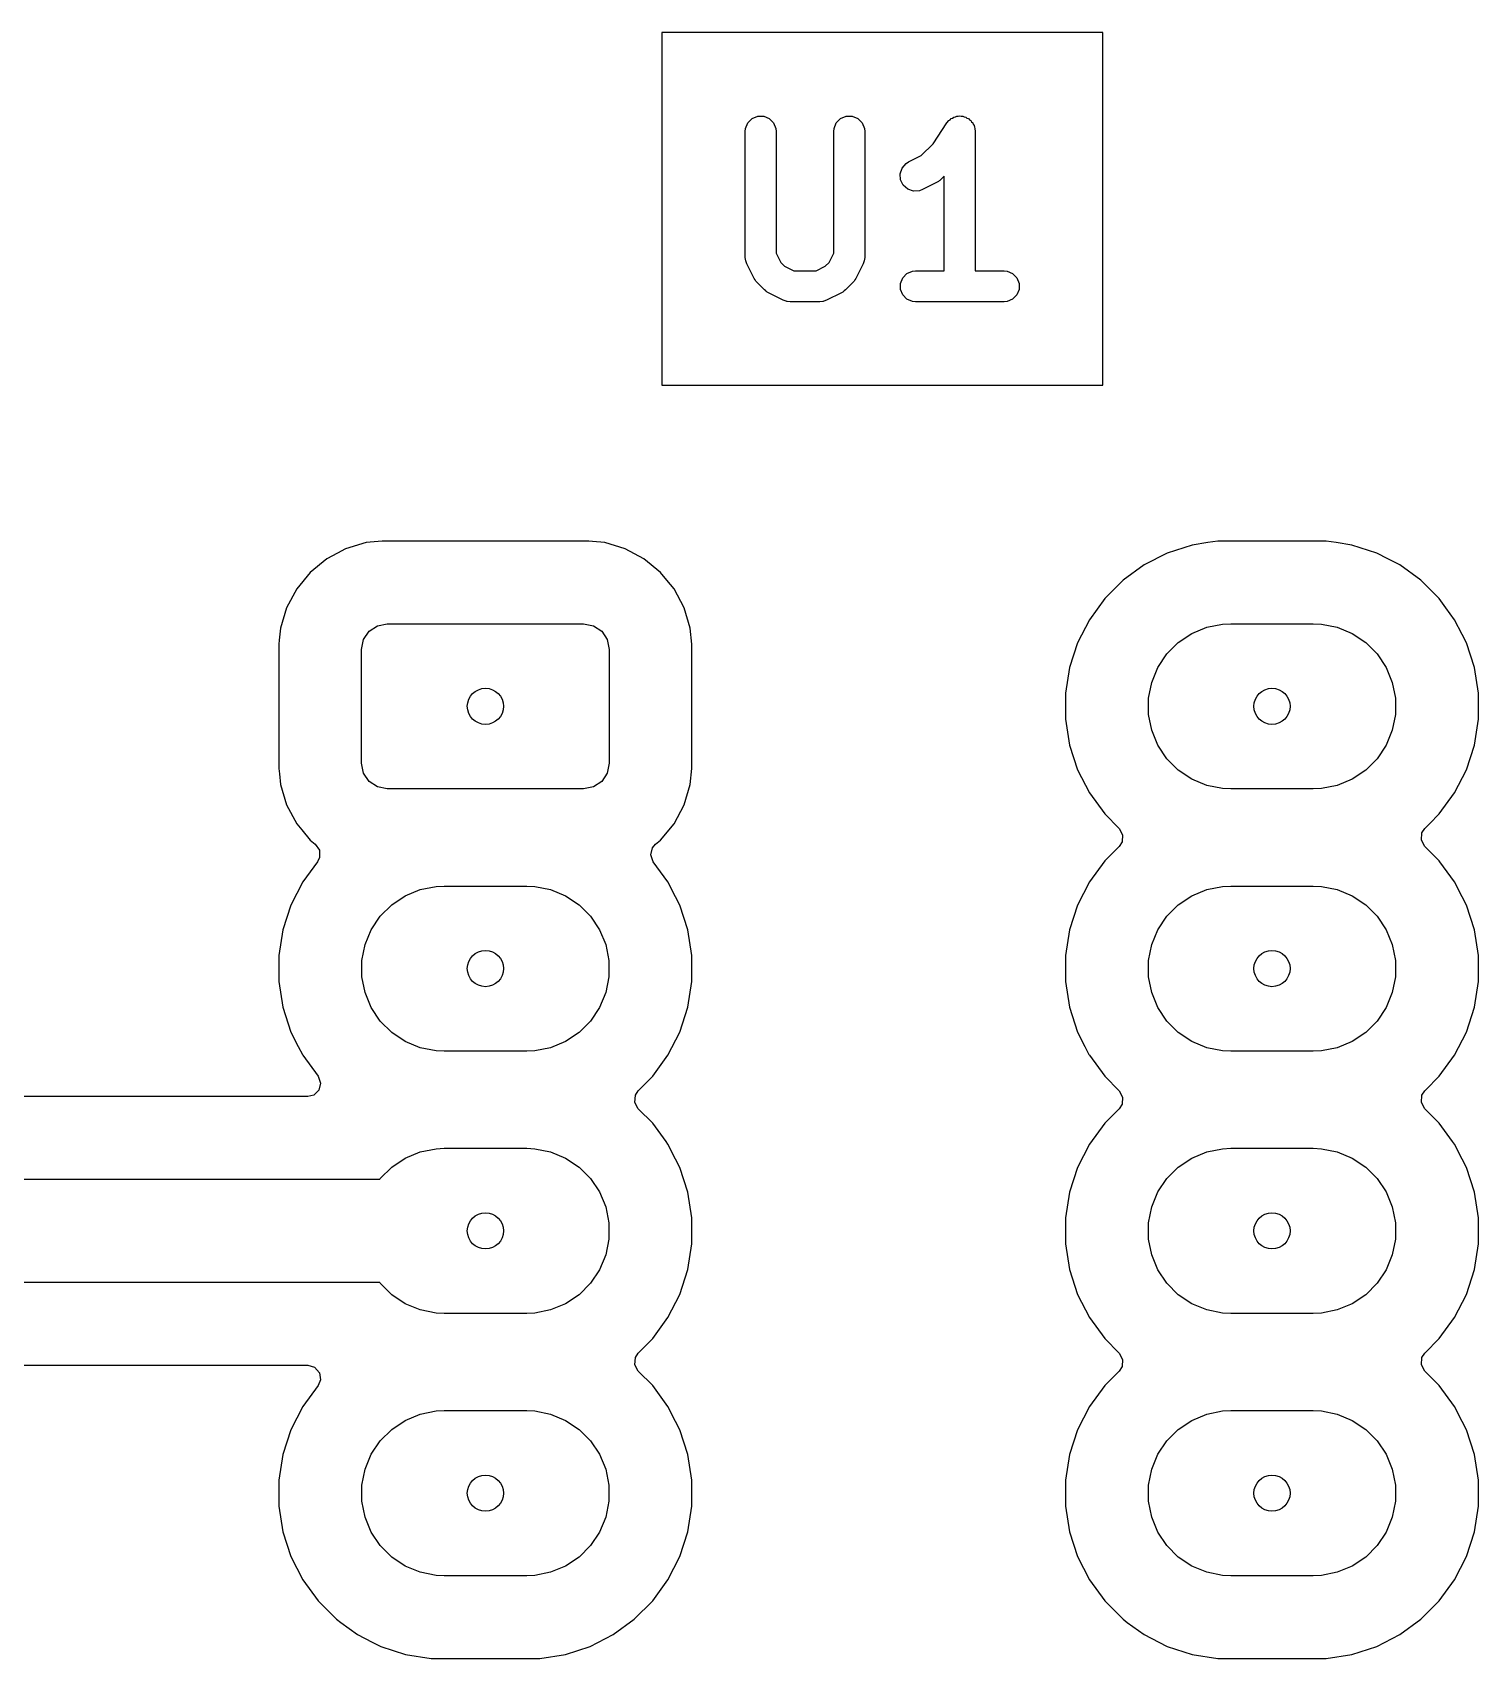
# Model space of a CAD drawing. Extents: x 20 to 124, y -124 to -20.
# Drawn here: x 73.54 to 87.55, y -65.41 to -49.66 of the extents above; entities that cross this region are included whole.
import ezdxf

# ---------------------------------------------------------------- set-up
doc = ezdxf.new("R2010")
doc.units = 0
doc.layers.add('BLACK', color=7, linetype='CONTINUOUS')
doc.layers.add('WHITE', color=7, linetype='CONTINUOUS')

msp = doc.modelspace()

# ---------------------------------------------------------------- linework, layer by layer
at = {"layer": 'BLACK', "linetype": 'CONTINUOUS'}
for p, q in [((83.909786, -49.664984), (79.639917, -49.664984)), ((79.639917, -49.664984), (79.639917, -53.080553)), ((83.909786, -51.874038), (83.909786, -49.664984)), ((80.450024, -50.594064), (80.472422, -50.539992)), ((80.472422, -50.539992), (80.513806, -50.498608)), ((80.513806, -50.498608), (80.567878, -50.47621)), ((80.567878, -50.47621), (80.626406, -50.47621)), ((80.626406, -50.47621), (80.680478, -50.498608)), ((80.680478, -50.498608), (80.721862, -50.539992)), ((80.721862, -50.539992), (80.74426, -50.594064)), ((81.307167, -50.594064), (81.329565, -50.539992)), ((81.329565, -50.539992), (81.370949, -50.498608)), ((81.370949, -50.498608), (81.425021, -50.47621)), ((81.425021, -50.47621), (81.483549, -50.47621)), ((81.483549, -50.47621), (81.537621, -50.498608)), ((81.537621, -50.498608), (81.579005, -50.539992)), ((81.579005, -50.539992), (81.601403, -50.594064)), ((82.266287, -50.742051), (82.400907, -50.540123)), ((82.400907, -50.540123), (82.400973, -50.540042)), ((82.400973, -50.540042), (82.400994, -50.539992)), ((82.400994, -50.539992), (82.401105, -50.53988)), ((82.401105, -50.53988), (82.419537, -50.517372)), ((82.419537, -50.517372), (82.431879, -50.509106)), ((82.431879, -50.509106), (82.442378, -50.498608)), ((82.442378, -50.498608), (82.455954, -50.492984)), ((82.455954, -50.492984), (82.468167, -50.484806)), ((82.468167, -50.484806), (82.482728, -50.481893)), ((82.482728, -50.481893), (82.49645, -50.47621)), ((82.49645, -50.47621), (82.511147, -50.47621)), ((82.511147, -50.47621), (82.525557, -50.473328)), ((82.525557, -50.473328), (82.540127, -50.47621)), ((82.540127, -50.47621), (82.554978, -50.47621)), ((82.554978, -50.47621), (82.568552, -50.481832)), ((82.568552, -50.481832), (82.582971, -50.484685)), ((82.582971, -50.484685), (82.595331, -50.492925)), ((82.595331, -50.492925), (82.60905, -50.498608)), ((82.60905, -50.498608), (82.619439, -50.508997)), ((82.619439, -50.508997), (82.63167, -50.517151)), ((82.63167, -50.517151), (82.639935, -50.529493)), ((82.639935, -50.529493), (82.650434, -50.539992)), ((82.650434, -50.539992), (82.656057, -50.553568)), ((80.447142, -50.623328), (80.450024, -50.594064)), ((80.447142, -51.837614), (80.447142, -50.623328)), ((80.74426, -50.594064), (80.747142, -50.623328)), ((80.747142, -50.623328), (80.747142, -51.802203)), ((81.304285, -50.623328), (81.307167, -50.594064)), ((81.304285, -51.802204), (81.304285, -50.623328)), ((81.601403, -50.594064), (81.604285, -50.623328)), ((81.604285, -50.623328), (81.604285, -51.837614)), ((82.656057, -50.553568), (82.664236, -50.565781)), ((82.664236, -50.565781), (82.667148, -50.580343)), ((82.667148, -50.580343), (82.672832, -50.594064)), ((82.672832, -50.594064), (82.675683, -50.623016)), ((82.675683, -50.623016), (82.675714, -50.62317)), ((82.675714, -50.62317), (82.675703, -50.623222)), ((82.675703, -50.623222), (82.675714, -50.623328)), ((82.675714, -50.623328), (82.675714, -51.973328)), ((82.030061, -50.917736), (82.151146, -50.857192)), ((82.151146, -50.857192), (82.266287, -50.742051)), ((81.948321, -51.033139), (81.966828, -50.977616)), ((81.966828, -50.977616), (82.005175, -50.933401)), ((82.005175, -50.933401), (82.030061, -50.917736)), ((81.95247, -51.091519), (81.948321, -51.033139)), ((81.978644, -51.143868), (81.95247, -51.091519)), ((82.022859, -51.182215), (81.978644, -51.143868)), ((82.307082, -51.114635), (82.164225, -51.186064)), ((82.319675, -51.106707), (82.307082, -51.114635)), ((82.323335, -51.105192), (82.319675, -51.106707)), ((82.327454, -51.10181), (82.323335, -51.105192)), ((82.331968, -51.09897), (82.327454, -51.10181)), ((82.334564, -51.095976), (82.331968, -51.09897)), ((82.346066, -51.086537), (82.334564, -51.095976)), ((82.375714, -51.056889), (82.346066, -51.086537)), ((82.375714, -51.973328), (82.375714, -51.056889)), ((82.078382, -51.200722), (82.022859, -51.182215)), ((82.136762, -51.196573), (82.078382, -51.200722)), ((82.164225, -51.186064), (82.136762, -51.196573)), ((80.747142, -51.802203), (80.791849, -51.891617)), ((81.259578, -51.891617), (81.304285, -51.802204)), ((80.450024, -51.866878), (80.447142, -51.837614)), ((80.452087, -51.871858), (80.450024, -51.866878)), ((80.452469, -51.877233), (80.452087, -51.871858)), ((80.462978, -51.904696), (80.452469, -51.877233)), ((80.534407, -52.047553), (80.462978, -51.904696)), ((80.791849, -51.891617), (80.828853, -51.928621)), ((80.828853, -51.928621), (80.918267, -51.973328)), ((81.133161, -51.973328), (81.222573, -51.928622)), ((81.222573, -51.928622), (81.259578, -51.891617)), ((81.588449, -51.904695), (81.517021, -52.047553)), ((81.598959, -51.877232), (81.588449, -51.904695)), ((81.59934, -51.871856), (81.598959, -51.877232)), ((81.601403, -51.866878), (81.59934, -51.871856)), ((81.604285, -51.837614), (81.601403, -51.866878)), ((83.909786, -53.080553), (83.909786, -51.874038)), ((80.542334, -52.060146), (80.534407, -52.047553)), ((80.54385, -52.063806), (80.542334, -52.060146)), ((80.547231, -52.067925), (80.54385, -52.063806)), ((80.550072, -52.072439), (80.547231, -52.067925)), ((80.553065, -52.075035), (80.550072, -52.072439)), ((80.562505, -52.086537), (80.553065, -52.075035)), ((80.633934, -52.157966), (80.562505, -52.086537)), ((80.918267, -51.973328), (81.133161, -51.973328)), ((81.488923, -52.086537), (81.417494, -52.157966)), ((81.498364, -52.075032), (81.488923, -52.086537)), ((81.501356, -52.072438), (81.498364, -52.075032)), ((81.504194, -52.067928), (81.501356, -52.072438)), ((81.507578, -52.063806), (81.504194, -52.067928)), ((81.509094, -52.060144), (81.507578, -52.063806)), ((81.517021, -52.047553), (81.509094, -52.060144)), ((81.950025, -52.094064), (81.972423, -52.039992)), ((81.950025, -52.152592), (81.950025, -52.094064)), ((81.972423, -52.039992), (82.013807, -51.998608)), ((82.013807, -51.998608), (82.067879, -51.97621)), ((82.067879, -51.97621), (82.097143, -51.973328)), ((82.097143, -51.973328), (82.375714, -51.973328)), ((82.675714, -51.973328), (82.954286, -51.973328)), ((82.954286, -51.973328), (82.98355, -51.97621)), ((82.98355, -51.97621), (83.037622, -51.998608)), ((83.037622, -51.998608), (83.079006, -52.039992)), ((83.079006, -52.039992), (83.101404, -52.094064)), ((83.101404, -52.094064), (83.101404, -52.152592)), ((80.645438, -52.167407), (80.633934, -52.157966)), ((80.648033, -52.170399), (80.645438, -52.167407)), ((80.652542, -52.173237), (80.648033, -52.170399)), ((80.656665, -52.176621), (80.652542, -52.173237)), ((80.660326, -52.178137), (80.656665, -52.176621)), ((80.672918, -52.186064), (80.660326, -52.178137)), ((80.815776, -52.257492), (80.672918, -52.186064)), ((80.843239, -52.268002), (80.815776, -52.257492)), ((80.848614, -52.268383), (80.843239, -52.268002)), ((80.853593, -52.270446), (80.848614, -52.268383)), ((80.882857, -52.273328), (80.853593, -52.270446)), ((81.168571, -52.273328), (80.882857, -52.273328)), ((81.197835, -52.270446), (81.168571, -52.273328)), ((81.202813, -52.268383), (81.197835, -52.270446)), ((81.208189, -52.268002), (81.202813, -52.268383)), ((81.235653, -52.257492), (81.208189, -52.268002)), ((81.37851, -52.186064), (81.235653, -52.257492)), ((81.391103, -52.178136), (81.37851, -52.186064)), ((81.394763, -52.176621), (81.391103, -52.178136)), ((81.398882, -52.173239), (81.394763, -52.176621)), ((81.403396, -52.170399), (81.398882, -52.173239)), ((81.405992, -52.167405), (81.403396, -52.170399)), ((81.417494, -52.157966), (81.405992, -52.167405)), ((81.972423, -52.206664), (81.950025, -52.152592)), ((82.013807, -52.248048), (81.972423, -52.206664)), ((82.067879, -52.270446), (82.013807, -52.248048)), ((82.097143, -52.273328), (82.067879, -52.270446)), ((82.954286, -52.273328), (82.097143, -52.273328)), ((82.98355, -52.270446), (82.954286, -52.273328)), ((83.037622, -52.248048), (82.98355, -52.270446)), ((83.079006, -52.206664), (83.037622, -52.248048)), ((83.101404, -52.152592), (83.079006, -52.206664)), ((79.639917, -53.080553), (83.909786, -53.080553)), ((76.774067, -54.604699), (76.576043, -54.664769)), ((76.890298, -54.593251), (76.774067, -54.604699)), ((76.928392, -54.5895), (76.890298, -54.593251)), ((78.931608, -54.5895), (76.928392, -54.5895)), ((78.966805, -54.592966), (78.931608, -54.5895)), ((79.085934, -54.604699), (78.966805, -54.592966)), ((79.085934, -54.6047), (79.085932, -54.604699)), ((79.085932, -54.604699), (79.085934, -54.604699)), ((79.283954, -54.664768), (79.085934, -54.6047)), ((84.775214, -54.62891), (84.535616, -54.70676)), ((84.928076, -54.604699), (84.775214, -54.62891)), ((85.024038, -54.5895), (84.928076, -54.604699)), ((86.075962, -54.5895), (85.024038, -54.5895)), ((86.17193, -54.6047), (86.075962, -54.5895)), ((86.324785, -54.62891), (86.17193, -54.6047)), ((86.564383, -54.70676), (86.324785, -54.62891)), ((76.393547, -54.762317), (76.233589, -54.893589)), ((76.393548, -54.762316), (76.393547, -54.762317)), ((76.39355, -54.762315), (76.393548, -54.762316)), ((76.497487, -54.706759), (76.39355, -54.762315)), ((76.576043, -54.664769), (76.497487, -54.706759)), ((79.46645, -54.762315), (79.283954, -54.664768)), ((79.466453, -54.762317), (79.46645, -54.762315)), ((79.62641, -54.893589), (79.466452, -54.762317)), ((79.466452, -54.762317), (79.466453, -54.762317)), ((84.535616, -54.70676), (84.311151, -54.821132)), ((86.673418, -54.762317), (86.564383, -54.70676)), ((86.788845, -54.82113), (86.673418, -54.762317)), ((76.233589, -54.893589), (76.102317, -55.053547)), ((79.688462, -54.969201), (79.62641, -54.893589)), ((84.311151, -54.821132), (84.10735, -54.969201)), ((86.788847, -54.821131), (86.788845, -54.82113)), ((86.788848, -54.821132), (86.788847, -54.821131)), ((86.992649, -54.969201), (86.788848, -54.821132)), ((76.102317, -55.053547), (76.004769, -55.236043)), ((79.757685, -55.05355), (79.688462, -54.969201)), ((79.855232, -55.236046), (79.757685, -55.05355)), ((84.107345, -54.969205), (83.929205, -55.147345)), ((84.10735, -54.969201), (84.107345, -54.969205)), ((86.992654, -54.969205), (86.992649, -54.969201)), ((87.170794, -55.147345), (86.992654, -54.969205)), ((76.004769, -55.236043), (75.944699, -55.434067)), ((79.9153, -55.434066), (79.855232, -55.236046)), ((83.929201, -55.14735), (83.781132, -55.351151)), ((83.929205, -55.147345), (83.929201, -55.14735)), ((87.170798, -55.14735), (87.170794, -55.147345)), ((87.235239, -55.236046), (87.170798, -55.14735)), ((87.31887, -55.351155), (87.235239, -55.236046)), ((76.803223, -55.463223), (76.884329, -55.40903)), ((76.884329, -55.40903), (76.98, -55.39)), ((76.98, -55.39), (78.88, -55.39)), ((78.88, -55.39), (78.975671, -55.40903)), ((78.975671, -55.40903), (79.056777, -55.463223)), ((83.781132, -55.351151), (83.66676, -55.575616)), ((84.917772, -55.424448), (85.071586, -55.393852)), ((85.071586, -55.393852), (85.15, -55.39)), ((85.15, -55.39), (85.95, -55.39)), ((85.95, -55.39), (86.028414, -55.393852)), ((86.028414, -55.393852), (86.182228, -55.424448)), ((87.391747, -55.494184), (87.31887, -55.351155)), ((75.933251, -55.550298), (75.9295, -55.588392)), ((75.944699, -55.434067), (75.933251, -55.550298)), ((76.73, -55.64), (76.74903, -55.544329)), ((76.74903, -55.544329), (76.803223, -55.463223)), ((79.056777, -55.463223), (79.11097, -55.544329)), ((79.11097, -55.544329), (79.13, -55.64)), ((79.9305, -55.588392), (79.9153, -55.434066)), ((83.66676, -55.575616), (83.58891, -55.815214)), ((84.531592, -55.682485), (84.642485, -55.571592)), ((84.642485, -55.571592), (84.772883, -55.484463)), ((84.772883, -55.484463), (84.917772, -55.424448)), ((86.182228, -55.424448), (86.327117, -55.484463)), ((86.327117, -55.484463), (86.457515, -55.571592)), ((86.457515, -55.571592), (86.568408, -55.682485)), ((87.433239, -55.575616), (87.391747, -55.494184)), ((87.433239, -55.575618), (87.433239, -55.575616)), ((87.433241, -55.575621), (87.433239, -55.575618)), ((87.51109, -55.815215), (87.433241, -55.575621)), ((75.9295, -55.588392), (75.9295, -56.791608)), ((76.73, -56.74), (76.73, -55.64)), ((79.13, -55.64), (79.13, -56.74)), ((79.9305, -56.064038), (79.9305, -55.588392)), ((84.444463, -55.812883), (84.531592, -55.682485)), ((86.568408, -55.682485), (86.655537, -55.812883)), ((83.58891, -55.815214), (83.5495, -56.064038)), ((84.384448, -55.957772), (84.444463, -55.812883)), ((86.655537, -55.812883), (86.715552, -55.957772)), ((87.5505, -56.064038), (87.51109, -55.815215)), ((84.353852, -56.111586), (84.384448, -55.957772)), ((86.715552, -55.957772), (86.746148, -56.111586)), ((79.9305, -56.791608), (79.9305, -56.064038)), ((83.5495, -56.064038), (83.5495, -56.315961)), ((84.353852, -56.268414), (84.353852, -56.111586)), ((86.746148, -56.111586), (86.746148, -56.268414)), ((87.5505, -56.315962), (87.5505, -56.064038)), ((83.5495, -56.315961), (83.58891, -56.564785)), ((84.384448, -56.422228), (84.353852, -56.268414)), ((86.746148, -56.268414), (86.715552, -56.422228)), ((87.51109, -56.564785), (87.5505, -56.315962)), ((84.444463, -56.567117), (84.384448, -56.422228)), ((86.715552, -56.422228), (86.655537, -56.567117)), ((83.58891, -56.564785), (83.66676, -56.804383)), ((84.531592, -56.697515), (84.444463, -56.567117)), ((86.655537, -56.567117), (86.568408, -56.697515)), ((87.433241, -56.804379), (87.51109, -56.564785)), ((75.9295, -56.791608), (75.934502, -56.842398)), ((76.74903, -56.835671), (76.73, -56.74)), ((76.803223, -56.916777), (76.74903, -56.835671)), ((79.11097, -56.835671), (79.056777, -56.916777)), ((79.13, -56.74), (79.11097, -56.835671)), ((79.9153, -56.945934), (79.9305, -56.791608)), ((83.66676, -56.804383), (83.781132, -57.028848)), ((84.642485, -56.808408), (84.531592, -56.697515)), ((84.772883, -56.895537), (84.642485, -56.808408)), ((86.457515, -56.808408), (86.327117, -56.895537)), ((86.568408, -56.697515), (86.457515, -56.808408)), ((87.31887, -57.028845), (87.433241, -56.804379)), ((75.934502, -56.842398), (75.944699, -56.945932)), ((75.944699, -56.945932), (75.9447, -56.945934)), ((75.9447, -56.945934), (76.004768, -57.143954)), ((76.884329, -56.97097), (76.803223, -56.916777)), ((76.98, -56.99), (76.884329, -56.97097)), ((78.88, -56.99), (76.98, -56.99)), ((78.975671, -56.97097), (78.88, -56.99)), ((79.056777, -56.916777), (78.975671, -56.97097)), ((79.855232, -57.143954), (79.9153, -56.945934)), ((84.917772, -56.955552), (84.772883, -56.895537)), ((85.071586, -56.986148), (84.917772, -56.955552)), ((85.15, -56.99), (85.071586, -56.986148)), ((85.95, -56.99), (85.15, -56.99)), ((86.028414, -56.986148), (85.95, -56.99)), ((86.182228, -56.955552), (86.028414, -56.986148)), ((86.327117, -56.895537), (86.182228, -56.955552)), ((76.004768, -57.143954), (76.102315, -57.32645)), ((79.757685, -57.32645), (79.855232, -57.143954)), ((83.781132, -57.028848), (83.929201, -57.232649)), ((87.170793, -57.232656), (87.31887, -57.028845)), ((83.929201, -57.232649), (83.929205, -57.232654)), ((83.929205, -57.232654), (84.06887, -57.372319)), ((87.076999, -57.32645), (87.170793, -57.232656)), ((76.102315, -57.32645), (76.150871, -57.385616)), ((76.150871, -57.385616), (76.23359, -57.48641)), ((79.62641, -57.48641), (79.757685, -57.32645)), ((84.06887, -57.372319), (84.102355, -57.433642)), ((84.102355, -57.433642), (84.097371, -57.503334)), ((86.997645, -57.486358), (87.002629, -57.416666)), ((87.002629, -57.416666), (87.03113, -57.372319)), ((87.03113, -57.372319), (87.076999, -57.32645)), ((76.23359, -57.48641), (76.282049, -57.52618)), ((76.282049, -57.52618), (76.321383, -57.583926)), ((76.321383, -57.583926), (76.323254, -57.65377)), ((79.532816, -57.629112), (79.548641, -57.561058)), ((79.548641, -57.561058), (79.577948, -57.526181)), ((79.577948, -57.526181), (79.62641, -57.48641)), ((84.06887, -57.547681), (83.929205, -57.687345)), ((84.097371, -57.503334), (84.06887, -57.547681)), ((87.03113, -57.547681), (86.997645, -57.486358)), ((87.170794, -57.687345), (87.03113, -57.547681)), ((76.303703, -57.694918), (76.161129, -57.891155)), ((76.323254, -57.65377), (76.303703, -57.694918)), ((79.556296, -57.694918), (79.532816, -57.629112)), ((79.69887, -57.891155), (79.556296, -57.694918)), ((83.929201, -57.68735), (83.781132, -57.891151)), ((83.929205, -57.687345), (83.929201, -57.68735)), ((87.170798, -57.68735), (87.170794, -57.687345)), ((87.176296, -57.694918), (87.170798, -57.68735)), ((87.31887, -57.891155), (87.176296, -57.694918)), ((76.161129, -57.891155), (76.04676, -58.115616)), ((77.297772, -57.964448), (77.451586, -57.933852)), ((77.451586, -57.933852), (77.53, -57.93)), ((77.53, -57.93), (78.33, -57.93)), ((78.33, -57.93), (78.408414, -57.933852)), ((78.408414, -57.933852), (78.562228, -57.964448)), ((79.771747, -58.034184), (79.69887, -57.891155)), ((83.781132, -57.891151), (83.66676, -58.115616)), ((84.917772, -57.964448), (85.071586, -57.933852)), ((85.071586, -57.933852), (85.15, -57.93)), ((85.15, -57.93), (85.95, -57.93)), ((85.95, -57.93), (86.028414, -57.933852)), ((86.028414, -57.933852), (86.182228, -57.964448)), ((87.391747, -58.034184), (87.31887, -57.891155)), ((77.022485, -58.111592), (77.152883, -58.024463)), ((77.152883, -58.024463), (77.297772, -57.964448)), ((78.562228, -57.964448), (78.707117, -58.024463)), ((78.707117, -58.024463), (78.837515, -58.111592)), ((79.813239, -58.115616), (79.771747, -58.034184)), ((84.642485, -58.111592), (84.772883, -58.024463)), ((84.772883, -58.024463), (84.917772, -57.964448)), ((86.182228, -57.964448), (86.327117, -58.024463)), ((86.327117, -58.024463), (86.457515, -58.111592)), ((87.433239, -58.115616), (87.391747, -58.034184)), ((76.04676, -58.115616), (75.96891, -58.355214)), ((76.824463, -58.352883), (76.911592, -58.222485)), ((76.911592, -58.222485), (77.022485, -58.111592)), ((78.837515, -58.111592), (78.948408, -58.222485)), ((78.948408, -58.222485), (79.035537, -58.352883)), ((79.813239, -58.115618), (79.813239, -58.115616)), ((79.813241, -58.115621), (79.813239, -58.115618)), ((79.89109, -58.355215), (79.813241, -58.115621)), ((83.66676, -58.115616), (83.58891, -58.355214)), ((84.444463, -58.352883), (84.531592, -58.222485)), ((84.531592, -58.222485), (84.642485, -58.111592)), ((86.457515, -58.111592), (86.568408, -58.222485)), ((86.568408, -58.222485), (86.655537, -58.352883)), ((87.433239, -58.115618), (87.433239, -58.115616)), ((87.433241, -58.115621), (87.433239, -58.115618)), ((87.51109, -58.355215), (87.433241, -58.115621)), ((75.96891, -58.355214), (75.9295, -58.604038)), ((76.764448, -58.497772), (76.824463, -58.352883)), ((79.035537, -58.352883), (79.095552, -58.497772)), ((79.9305, -58.604038), (79.89109, -58.355215)), ((83.58891, -58.355214), (83.5495, -58.604038)), ((84.384448, -58.497772), (84.444463, -58.352883)), ((86.655537, -58.352883), (86.715552, -58.497772)), ((87.5505, -58.604038), (87.51109, -58.355215)), ((76.733852, -58.651586), (76.764448, -58.497772)), ((79.095552, -58.497772), (79.126148, -58.651586)), ((84.353852, -58.651586), (84.384448, -58.497772)), ((86.715552, -58.497772), (86.746148, -58.651586)), ((75.9295, -58.604038), (75.9295, -58.855961)), ((76.733852, -58.808414), (76.733852, -58.651586)), ((79.126148, -58.651586), (79.126148, -58.808414)), ((79.9305, -58.855962), (79.9305, -58.604038)), ((83.5495, -58.604038), (83.5495, -58.855961)), ((84.353852, -58.808414), (84.353852, -58.651586)), ((86.746148, -58.651586), (86.746148, -58.808414)), ((87.5505, -58.855962), (87.5505, -58.604038)), ((75.9295, -58.855961), (75.96891, -59.104785)), ((76.764448, -58.962228), (76.733852, -58.808414)), ((79.126148, -58.808414), (79.095552, -58.962228)), ((79.89109, -59.104785), (79.9305, -58.855962)), ((83.5495, -58.855961), (83.58891, -59.104785)), ((84.384448, -58.962228), (84.353852, -58.808414)), ((86.746148, -58.808414), (86.715552, -58.962228)), ((87.51109, -59.104785), (87.5505, -58.855962)), ((76.824463, -59.107117), (76.764448, -58.962228)), ((79.095552, -58.962228), (79.035537, -59.107117)), ((84.444463, -59.107117), (84.384448, -58.962228)), ((86.715552, -58.962228), (86.655537, -59.107117)), ((75.96891, -59.104785), (76.04676, -59.344383)), ((76.911592, -59.237515), (76.824463, -59.107117)), ((79.035537, -59.107117), (78.948408, -59.237515)), ((79.813241, -59.344379), (79.89109, -59.104785)), ((83.58891, -59.104785), (83.66676, -59.344383)), ((84.531592, -59.237515), (84.444463, -59.107117)), ((86.655537, -59.107117), (86.568408, -59.237515)), ((87.433241, -59.344379), (87.51109, -59.104785)), ((76.04676, -59.344383), (76.117512, -59.483239)), ((77.022485, -59.348408), (76.911592, -59.237515)), ((77.152883, -59.435537), (77.022485, -59.348408)), ((78.837515, -59.348408), (78.707117, -59.435537)), ((78.948408, -59.237515), (78.837515, -59.348408)), ((79.69887, -59.568845), (79.813241, -59.344379)), ((83.66676, -59.344383), (83.737512, -59.483239)), ((84.642485, -59.348408), (84.531592, -59.237515)), ((84.772883, -59.435537), (84.642485, -59.348408)), ((86.457515, -59.348408), (86.327117, -59.435537)), ((86.568408, -59.237515), (86.457515, -59.348408)), ((87.31887, -59.568845), (87.433241, -59.344379)), ((76.117512, -59.483239), (76.157178, -59.561089)), ((77.297772, -59.495552), (77.152883, -59.435537)), ((77.451586, -59.526148), (77.297772, -59.495552)), ((78.562228, -59.495552), (78.408414, -59.526148)), ((78.707117, -59.435537), (78.562228, -59.495552)), ((83.737512, -59.483239), (83.777178, -59.561089)), ((84.917772, -59.495552), (84.772883, -59.435537)), ((85.071586, -59.526148), (84.917772, -59.495552)), ((86.182228, -59.495552), (86.028414, -59.526148)), ((86.327117, -59.435537), (86.182228, -59.495552)), ((76.157178, -59.561089), (76.161132, -59.568848)), ((76.161132, -59.568848), (76.309176, -59.772615)), ((77.53, -59.53), (77.451586, -59.526148)), ((78.33, -59.53), (77.53, -59.53)), ((78.408414, -59.526148), (78.33, -59.53)), ((79.550793, -59.772656), (79.69887, -59.568845)), ((83.777178, -59.561089), (83.781132, -59.568848)), ((83.781132, -59.568848), (83.929201, -59.772649)), ((85.15, -59.53), (85.071586, -59.526148)), ((85.95, -59.53), (85.15, -59.53)), ((86.028414, -59.526148), (85.95, -59.53)), ((87.170793, -59.772656), (87.31887, -59.568845)), ((76.309176, -59.772615), (76.332656, -59.838421)), ((79.416974, -59.906475), (79.550793, -59.772656)), ((83.929201, -59.772649), (83.929205, -59.772654)), ((83.929205, -59.772654), (84.06887, -59.912319)), ((87.036974, -59.906475), (87.170793, -59.772656)), ((76.208858, -59.9695), (59.790046, -59.9695)), ((76.266724, -59.95517), (76.208858, -59.9695)), ((76.31683, -59.906475), (76.266724, -59.95517)), ((76.332656, -59.838421), (76.31683, -59.906475)), ((79.377645, -60.026358), (79.382629, -59.956666)), ((79.382629, -59.956666), (79.41113, -59.912319)), ((79.41113, -59.912319), (79.416974, -59.906475)), ((84.06887, -59.912319), (84.102355, -59.973642)), ((84.102355, -59.973642), (84.097371, -60.043334)), ((86.997645, -60.026358), (87.002629, -59.956666)), ((87.002629, -59.956666), (87.03113, -59.912319)), ((87.03113, -59.912319), (87.036974, -59.906475)), ((79.41113, -60.087681), (79.377645, -60.026358)), ((79.550794, -60.227345), (79.41113, -60.087681)), ((84.06887, -60.087681), (83.929205, -60.227345)), ((84.097371, -60.043334), (84.06887, -60.087681)), ((87.03113, -60.087681), (86.997645, -60.026358)), ((87.170794, -60.227345), (87.03113, -60.087681)), ((79.550798, -60.22735), (79.550794, -60.227345)), ((79.679952, -60.405117), (79.550798, -60.22735)), ((83.929201, -60.22735), (83.781132, -60.431151)), ((83.929205, -60.227345), (83.929201, -60.22735)), ((87.170798, -60.22735), (87.170794, -60.227345)), ((87.299952, -60.405117), (87.170798, -60.22735)), ((79.69887, -60.431155), (79.679952, -60.405117)), ((79.771747, -60.574184), (79.69887, -60.431155)), ((83.781132, -60.431151), (83.66676, -60.655616)), ((87.31887, -60.431155), (87.299952, -60.405117)), ((87.391747, -60.574184), (87.31887, -60.431155)), ((77.022485, -60.651592), (77.152883, -60.564463)), ((77.152883, -60.564463), (77.297772, -60.504448)), ((77.297772, -60.504448), (77.451586, -60.473852)), ((77.451586, -60.473852), (77.53, -60.47)), ((77.53, -60.47), (78.33, -60.47)), ((78.33, -60.47), (78.408414, -60.473852)), ((78.408414, -60.473852), (78.562228, -60.504448)), ((78.562228, -60.504448), (78.707117, -60.564463)), ((78.707117, -60.564463), (78.837515, -60.651592)), ((79.813239, -60.655616), (79.771747, -60.574184)), ((84.642485, -60.651592), (84.772883, -60.564463)), ((84.772883, -60.564463), (84.917772, -60.504448)), ((84.917772, -60.504448), (85.071586, -60.473852)), ((85.071586, -60.473852), (85.15, -60.47)), ((85.15, -60.47), (85.95, -60.47)), ((85.95, -60.47), (86.028414, -60.473852)), ((86.028414, -60.473852), (86.182228, -60.504448)), ((86.182228, -60.504448), (86.327117, -60.564463)), ((86.327117, -60.564463), (86.457515, -60.651592)), ((87.433239, -60.655616), (87.391747, -60.574184)), ((59.407107, -60.77), (76.906571, -60.77)), ((76.906571, -60.77), (76.911592, -60.762485)), ((76.911592, -60.762485), (77.022485, -60.651592)), ((78.837515, -60.651592), (78.948408, -60.762485)), ((78.948408, -60.762485), (79.035537, -60.892883)), ((79.813239, -60.655618), (79.813239, -60.655616)), ((79.813241, -60.655621), (79.813239, -60.655618)), ((79.89109, -60.895215), (79.813241, -60.655621)), ((83.66676, -60.655616), (83.58891, -60.895214)), ((84.444463, -60.892883), (84.531592, -60.762485)), ((84.531592, -60.762485), (84.642485, -60.651592)), ((86.457515, -60.651592), (86.568408, -60.762485)), ((86.568408, -60.762485), (86.655537, -60.892883)), ((87.433239, -60.655618), (87.433239, -60.655616)), ((87.433241, -60.655621), (87.433239, -60.655618)), ((87.51109, -60.895215), (87.433241, -60.655621)), ((79.035537, -60.892883), (79.095552, -61.037772)), ((79.9305, -61.144038), (79.89109, -60.895215)), ((83.58891, -60.895214), (83.5495, -61.144038)), ((84.384448, -61.037772), (84.444463, -60.892883)), ((86.655537, -60.892883), (86.715552, -61.037772)), ((87.5505, -61.144038), (87.51109, -60.895215)), ((79.095552, -61.037772), (79.126148, -61.191586)), ((84.353852, -61.191586), (84.384448, -61.037772)), ((86.715552, -61.037772), (86.746148, -61.191586)), ((79.126148, -61.191586), (79.126148, -61.348414)), ((79.9305, -61.395962), (79.9305, -61.144038)), ((83.5495, -61.144038), (83.5495, -61.395961)), ((84.353852, -61.348414), (84.353852, -61.191586)), ((86.746148, -61.191586), (86.746148, -61.348414)), ((87.5505, -61.395962), (87.5505, -61.144038)), ((79.126148, -61.348414), (79.095552, -61.502228)), ((79.89109, -61.644785), (79.9305, -61.395962)), ((83.5495, -61.395961), (83.58891, -61.644785)), ((84.384448, -61.502228), (84.353852, -61.348414)), ((86.746148, -61.348414), (86.715552, -61.502228)), ((87.51109, -61.644785), (87.5505, -61.395962)), ((79.095552, -61.502228), (79.035537, -61.647117)), ((84.444463, -61.647117), (84.384448, -61.502228)), ((86.715552, -61.502228), (86.655537, -61.647117)), ((79.035537, -61.647117), (78.948408, -61.777515)), ((79.813241, -61.884379), (79.89109, -61.644785)), ((83.58891, -61.644785), (83.66676, -61.884383)), ((84.531592, -61.777515), (84.444463, -61.647117)), ((86.655537, -61.647117), (86.568408, -61.777515)), ((87.433241, -61.884379), (87.51109, -61.644785)), ((76.906571, -61.77), (59.2, -61.77)), ((76.911592, -61.777515), (76.906571, -61.77)), ((77.022485, -61.888408), (76.911592, -61.777515)), ((78.948408, -61.777515), (78.837515, -61.888408)), ((84.642485, -61.888408), (84.531592, -61.777515)), ((86.568408, -61.777515), (86.457515, -61.888408)), ((77.152883, -61.975537), (77.022485, -61.888408)), ((77.297772, -62.035552), (77.152883, -61.975537)), ((77.451586, -62.066148), (77.297772, -62.035552)), ((78.562228, -62.035552), (78.408414, -62.066148)), ((78.707117, -61.975537), (78.562228, -62.035552)), ((78.837515, -61.888408), (78.707117, -61.975537)), ((79.69887, -62.108845), (79.813241, -61.884379)), ((83.66676, -61.884383), (83.781132, -62.108848)), ((84.772883, -61.975537), (84.642485, -61.888408)), ((84.917772, -62.035552), (84.772883, -61.975537)), ((85.071586, -62.066148), (84.917772, -62.035552)), ((86.182228, -62.035552), (86.028414, -62.066148)), ((86.327117, -61.975537), (86.182228, -62.035552)), ((86.457515, -61.888408), (86.327117, -61.975537)), ((87.31887, -62.108845), (87.433241, -61.884379)), ((77.53, -62.07), (77.451586, -62.066148)), ((78.33, -62.07), (77.53, -62.07)), ((78.408414, -62.066148), (78.33, -62.07)), ((79.550793, -62.312656), (79.69887, -62.108845)), ((83.781132, -62.108848), (83.929201, -62.312649)), ((85.15, -62.07), (85.071586, -62.066148)), ((85.95, -62.07), (85.15, -62.07)), ((86.028414, -62.066148), (85.95, -62.07)), ((87.170793, -62.312656), (87.31887, -62.108845)), ((79.41113, -62.452319), (79.550793, -62.312656)), ((83.929201, -62.312649), (83.929205, -62.312654)), ((83.929205, -62.312654), (84.06887, -62.452319)), ((87.03113, -62.452319), (87.170793, -62.312656)), ((79.377645, -62.566358), (79.382629, -62.496666)), ((79.382629, -62.496666), (79.41113, -62.452319)), ((84.06887, -62.452319), (84.102355, -62.513642)), ((86.997645, -62.566358), (87.002629, -62.496666)), ((87.002629, -62.496666), (87.03113, -62.452319)), ((59.302352, -62.5705), (76.208858, -62.5705)), ((76.208858, -62.5705), (76.275897, -62.590185)), ((76.275897, -62.590185), (76.321652, -62.642989)), ((76.321652, -62.642989), (76.331596, -62.712147)), ((79.41113, -62.627681), (79.377645, -62.566358)), ((79.550794, -62.767345), (79.41113, -62.627681)), ((84.06887, -62.627681), (83.929205, -62.767345)), ((84.097371, -62.583334), (84.06887, -62.627681)), ((84.102355, -62.513642), (84.097371, -62.583334)), ((87.03113, -62.627681), (86.997645, -62.566358)), ((87.170794, -62.767345), (87.03113, -62.627681)), ((76.309176, -62.767385), (76.161132, -62.971151)), ((76.331596, -62.712147), (76.309176, -62.767385)), ((79.550798, -62.76735), (79.550794, -62.767345)), ((79.550823, -62.767385), (79.550798, -62.76735)), ((79.69887, -62.971155), (79.550823, -62.767385)), ((83.929201, -62.76735), (83.781132, -62.971151)), ((83.929205, -62.767345), (83.929201, -62.76735)), ((87.170798, -62.76735), (87.170794, -62.767345)), ((87.170823, -62.767385), (87.170798, -62.76735)), ((87.31887, -62.971155), (87.170823, -62.767385)), ((76.161132, -62.971151), (76.04676, -63.195616)), ((79.771747, -63.114184), (79.69887, -62.971155)), ((83.781132, -62.971151), (83.66676, -63.195616)), ((87.391747, -63.114184), (87.31887, -62.971155)), ((77.022485, -63.191592), (77.152883, -63.104463)), ((77.152883, -63.104463), (77.297772, -63.044448)), ((77.297772, -63.044448), (77.451586, -63.013852)), ((77.451586, -63.013852), (77.53, -63.01)), ((77.53, -63.01), (78.33, -63.01)), ((78.33, -63.01), (78.408414, -63.013852)), ((78.408414, -63.013852), (78.562228, -63.044448)), ((78.562228, -63.044448), (78.707117, -63.104463)), ((78.707117, -63.104463), (78.837515, -63.191592)), ((79.813239, -63.195616), (79.771747, -63.114184)), ((84.642485, -63.191592), (84.772883, -63.104463)), ((84.772883, -63.104463), (84.917772, -63.044448)), ((84.917772, -63.044448), (85.071586, -63.013852)), ((85.071586, -63.013852), (85.15, -63.01)), ((85.15, -63.01), (85.95, -63.01)), ((85.95, -63.01), (86.028414, -63.013852)), ((86.028414, -63.013852), (86.182228, -63.044448)), ((86.182228, -63.044448), (86.327117, -63.104463)), ((86.327117, -63.104463), (86.457515, -63.191592)), ((87.433239, -63.195616), (87.391747, -63.114184)), ((76.04676, -63.195616), (75.96891, -63.435214)), ((76.911592, -63.302485), (77.022485, -63.191592)), ((78.837515, -63.191592), (78.948408, -63.302485)), ((79.813239, -63.195618), (79.813239, -63.195616)), ((79.813241, -63.195621), (79.813239, -63.195618)), ((79.89109, -63.435215), (79.813241, -63.195621)), ((83.66676, -63.195616), (83.58891, -63.435214)), ((84.531592, -63.302485), (84.642485, -63.191592)), ((86.457515, -63.191592), (86.568408, -63.302485)), ((87.433239, -63.195618), (87.433239, -63.195616)), ((87.433241, -63.195621), (87.433239, -63.195618)), ((87.51109, -63.435215), (87.433241, -63.195621)), ((75.96891, -63.435214), (75.9295, -63.684038)), ((76.764448, -63.577772), (76.824463, -63.432883)), ((76.824463, -63.432883), (76.911592, -63.302485)), ((78.948408, -63.302485), (79.035537, -63.432883)), ((79.035537, -63.432883), (79.095552, -63.577772)), ((79.9305, -63.684038), (79.89109, -63.435215)), ((83.58891, -63.435214), (83.5495, -63.684038)), ((84.384448, -63.577772), (84.444463, -63.432883)), ((84.444463, -63.432883), (84.531592, -63.302485)), ((86.568408, -63.302485), (86.655537, -63.432883)), ((86.655537, -63.432883), (86.715552, -63.577772)), ((87.5505, -63.684038), (87.51109, -63.435215)), ((76.733852, -63.731586), (76.764448, -63.577772)), ((79.095552, -63.577772), (79.126148, -63.731586)), ((84.353852, -63.731586), (84.384448, -63.577772)), ((86.715552, -63.577772), (86.746148, -63.731586)), ((75.9295, -63.684038), (75.9295, -63.935961)), ((76.733852, -63.888414), (76.733852, -63.731586)), ((79.126148, -63.731586), (79.126148, -63.888414)), ((79.9305, -63.935962), (79.9305, -63.684038)), ((83.5495, -63.684038), (83.5495, -63.935961)), ((84.353852, -63.888414), (84.353852, -63.731586)), ((86.746148, -63.731586), (86.746148, -63.888414)), ((87.5505, -63.935962), (87.5505, -63.684038)), ((76.764448, -64.042228), (76.733852, -63.888414)), ((79.126148, -63.888414), (79.095552, -64.042228)), ((84.384448, -64.042228), (84.353852, -63.888414)), ((86.746148, -63.888414), (86.715552, -64.042228)), ((75.9295, -63.935961), (75.96891, -64.184785)), ((76.824463, -64.187117), (76.764448, -64.042228)), ((79.095552, -64.042228), (79.035537, -64.187117)), ((79.89109, -64.184785), (79.9305, -63.935962)), ((83.5495, -63.935961), (83.58891, -64.184785)), ((84.444463, -64.187117), (84.384448, -64.042228)), ((86.715552, -64.042228), (86.655537, -64.187117)), ((87.51109, -64.184785), (87.5505, -63.935962)), ((75.96891, -64.184785), (76.04676, -64.424383)), ((76.911592, -64.317515), (76.824463, -64.187117)), ((79.035537, -64.187117), (78.948408, -64.317515)), ((79.813241, -64.424379), (79.89109, -64.184785)), ((83.58891, -64.184785), (83.66676, -64.424383)), ((84.531592, -64.317515), (84.444463, -64.187117)), ((86.655537, -64.187117), (86.568408, -64.317515)), ((87.433241, -64.424379), (87.51109, -64.184785)), ((77.022485, -64.428408), (76.911592, -64.317515)), ((78.948408, -64.317515), (78.837515, -64.428408)), ((84.642485, -64.428408), (84.531592, -64.317515)), ((86.568408, -64.317515), (86.457515, -64.428408)), ((76.04676, -64.424383), (76.161132, -64.648848)), ((77.152883, -64.515537), (77.022485, -64.428408)), ((77.297772, -64.575552), (77.152883, -64.515537)), ((78.707117, -64.515537), (78.562228, -64.575552)), ((78.837515, -64.428408), (78.707117, -64.515537)), ((79.69887, -64.648845), (79.813241, -64.424379)), ((83.66676, -64.424383), (83.781132, -64.648848)), ((84.772883, -64.515537), (84.642485, -64.428408)), ((84.917772, -64.575552), (84.772883, -64.515537)), ((86.327117, -64.515537), (86.182228, -64.575552)), ((86.457515, -64.428408), (86.327117, -64.515537)), ((87.31887, -64.648845), (87.433241, -64.424379)), ((76.161132, -64.648848), (76.309201, -64.852649)), ((77.451586, -64.606148), (77.297772, -64.575552)), ((77.53, -64.61), (77.451586, -64.606148)), ((78.33, -64.61), (77.53, -64.61)), ((78.408414, -64.606148), (78.33, -64.61)), ((78.562228, -64.575552), (78.408414, -64.606148)), ((79.550793, -64.852656), (79.69887, -64.648845)), ((83.781132, -64.648848), (83.929201, -64.852649)), ((85.071586, -64.606148), (84.917772, -64.575552)), ((85.15, -64.61), (85.071586, -64.606148)), ((85.95, -64.61), (85.15, -64.61)), ((86.028414, -64.606148), (85.95, -64.61)), ((86.182228, -64.575552), (86.028414, -64.606148)), ((87.170793, -64.852656), (87.31887, -64.648845)), ((76.309201, -64.852649), (76.309205, -64.852654)), ((76.309205, -64.852654), (76.487345, -65.030794)), ((79.372656, -65.030793), (79.550793, -64.852656)), ((83.929201, -64.852649), (83.929205, -64.852654)), ((83.929205, -64.852654), (84.107345, -65.030794)), ((86.992656, -65.030793), (87.170793, -64.852656)), ((76.487345, -65.030794), (76.48735, -65.030798)), ((76.48735, -65.030798), (76.528305, -65.060553)), ((76.528305, -65.060553), (76.691155, -65.17887)), ((76.691155, -65.17887), (76.834184, -65.251747)), ((78.944379, -65.293241), (79.168845, -65.17887)), ((79.168845, -65.17887), (79.372656, -65.030793)), ((84.107345, -65.030794), (84.10735, -65.030798)), ((84.10735, -65.030798), (84.148305, -65.060553)), ((84.148305, -65.060553), (84.311155, -65.17887)), ((84.311155, -65.17887), (84.454184, -65.251747)), ((86.564379, -65.293241), (86.788845, -65.17887)), ((86.788845, -65.17887), (86.992656, -65.030793)), ((76.834184, -65.251747), (76.915616, -65.293239)), ((76.915616, -65.293239), (76.915618, -65.293239)), ((76.915618, -65.293239), (76.915621, -65.293241)), ((76.915621, -65.293241), (77.155215, -65.37109)), ((78.704785, -65.37109), (78.944379, -65.293241)), ((84.454184, -65.251747), (84.535616, -65.293239)), ((84.535616, -65.293239), (84.535618, -65.293239)), ((84.535618, -65.293239), (84.535621, -65.293241)), ((84.535621, -65.293241), (84.775215, -65.37109)), ((86.324785, -65.37109), (86.564379, -65.293241)), ((77.155215, -65.37109), (77.404038, -65.4105)), ((77.404038, -65.4105), (77.404039, -65.4105)), ((77.404039, -65.4105), (78.455961, -65.4105)), ((78.455961, -65.4105), (78.455962, -65.4105)), ((78.455962, -65.4105), (78.704785, -65.37109)), ((84.775215, -65.37109), (85.024038, -65.4105)), ((85.024038, -65.4105), (85.024039, -65.4105)), ((85.024039, -65.4105), (86.075961, -65.4105)), ((86.075961, -65.4105), (86.075962, -65.4105)), ((86.075962, -65.4105), (86.324785, -65.37109))]:
    msp.add_line(p, q, dxfattribs=at)
at = {"layer": 'BLACK'}
for centre in [(77.93, -56.19), (85.55, -56.19), (77.93, -58.73), (85.55, -58.73), (77.93, -61.27), (85.55, -61.27), (77.93, -63.81), (85.55, -63.81)]:
    msp.add_circle(centre, 0.175, dxfattribs=at)
at = {"layer": 'WHITE'}
for centre in [(77.93, -56.19), (85.55, -56.19), (77.93, -58.73), (85.55, -58.73), (77.93, -61.27), (85.55, -61.27), (77.93, -63.81), (85.55, -63.81)]:
    msp.add_circle(centre, 0.175, dxfattribs=at)

doc.saveas('drawing.dxf')
